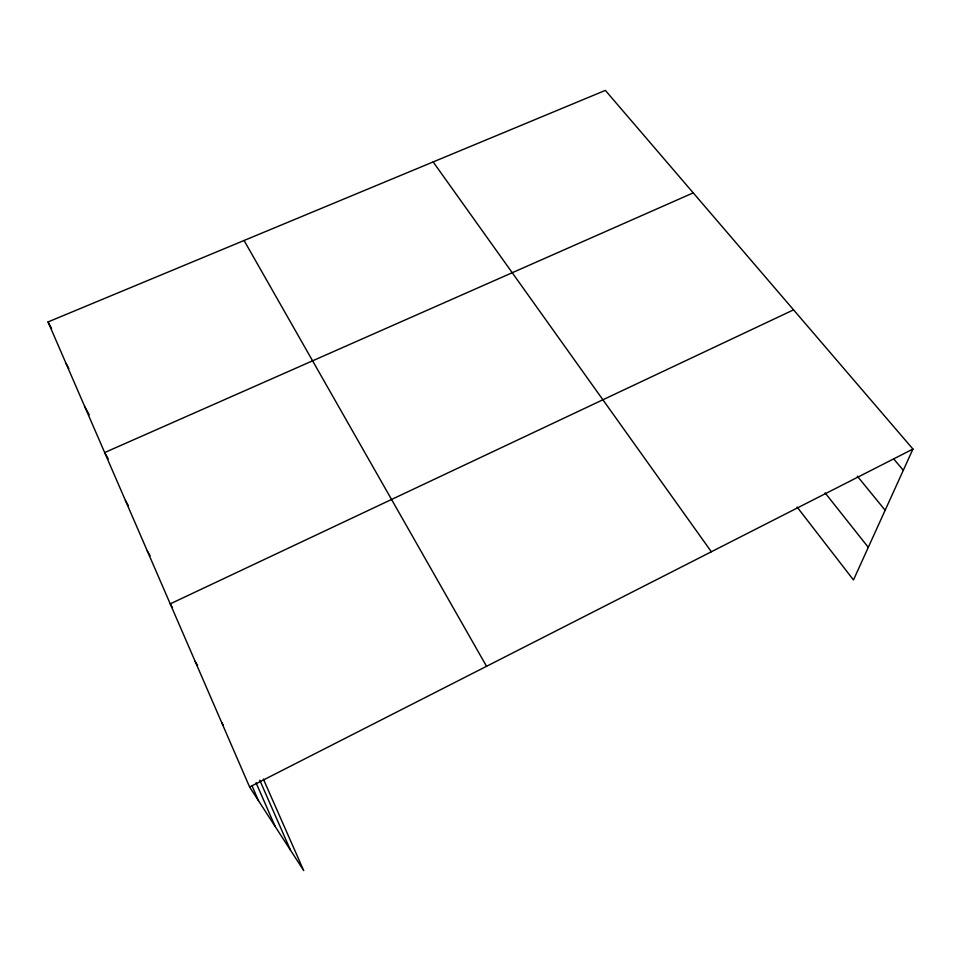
<?xml version="1.0" encoding="UTF-8"?>
<svg xmlns="http://www.w3.org/2000/svg" width="961" height="961" viewBox="0 0 961 961"><rect width="100%" height="100%" fill="white"/><g stroke="black" fill="none" stroke-linecap="round" stroke-linejoin="round"><path stroke-width="1.44" d="M263.338 779.047L303.724 870.606L249.608 787.011L48.05 321.935L605.346 90.394L912.95 449.063L853.476 579.963L797.089 507.048M249.608 787.011L912.95 449.063M793.558 309.85L170.229 603.868L172.463 607.664M693.229 192.861L104.665 452.559L108.209 458.914M893.658 458.865L903.304 470.301M857.308 476.163L885.153 510.255M825.091 492.885L868.3 547.35M433.159 161.929L711.356 551.77M221.631 722.456L223.204 725.002M195.215 661.504L197.522 665.336M147.249 550.845L150.12 555.83M244.07 240.49L486.542 666.297M125.423 500.477L128.378 505.69M84.892 406.947L89.229 414.816M66.045 363.45L68.808 368.519M48.05 321.935L51.558 328.434M259.77 780.236L290.45 850.101M256.034 782.722L275.182 826.52M251.986 785.738L258.545 800.813"/></g></svg>
